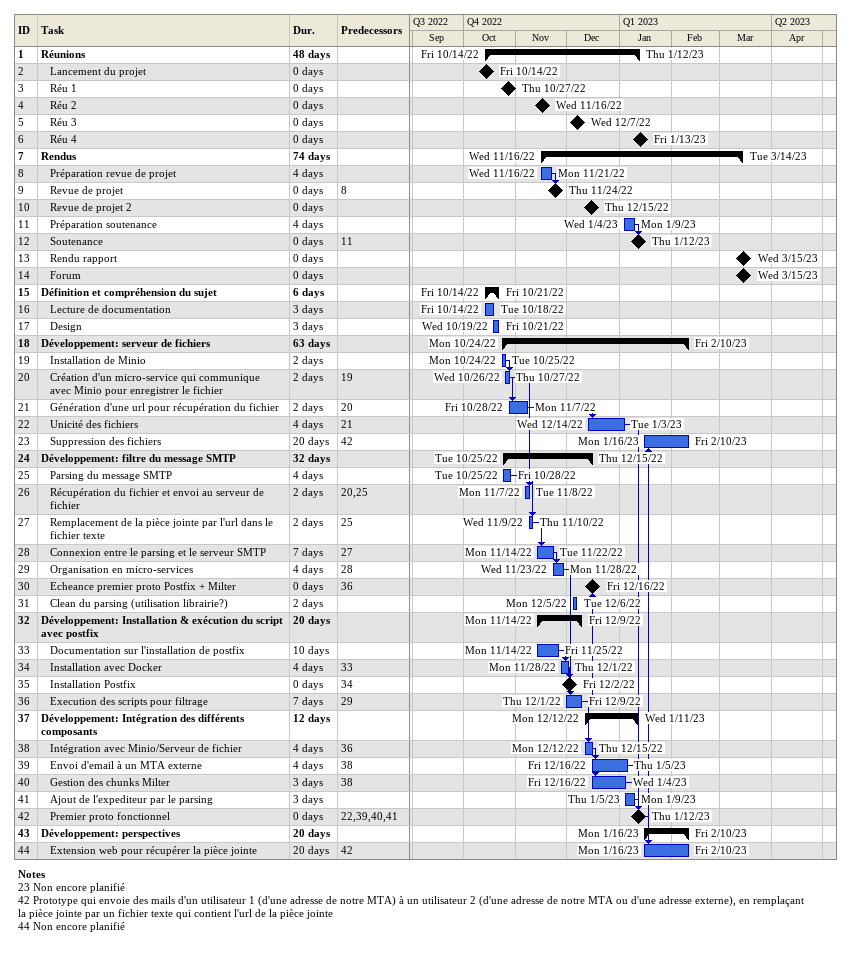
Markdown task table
| ID | Level | Task | Duration | Start | Finish | Predecessors |
|---|---|---|---|---|---|---|
| 1 | 1 | **Réunions** | 48d | 2022-10-14 | 2023-01-12 |  |
| 2 | 2 | Lancement du projet | 0d | 2022-10-14 | 2022-10-14 |  |
| 3 | 2 | Réu 1 | 0d | 2022-10-27 | 2022-10-27 |  |
| 4 | 2 | Réu 2 | 0d | 2022-11-16 | 2022-11-16 |  |
| 5 | 2 | Réu 3 | 0d | 2022-12-07 | 2022-12-07 |  |
| 6 | 2 | Réu 4 | 0d | 2023-01-13 | 2023-01-13 |  |
| 7 | 1 | **Rendus** | 74d | 2022-11-16 | 2023-03-14 |  |
| 8 | 2 | Préparation revue de projet | 4d | 2022-11-16 | 2022-11-21 |  |
| 9 | 2 | Revue de projet | 0d | 2022-11-24 | 2022-11-24 | 8 |
| 10 | 2 | Revue de projet 2 | 0d | 2022-12-15 | 2022-12-15 |  |
| 11 | 2 | Préparation soutenance | 4d | 2023-01-04 | 2023-01-09 |  |
| 12 | 2 | Soutenance | 0d | 2023-01-12 | 2023-01-12 | 11 |
| 13 | 2 | Rendu rapport | 0d | 2023-03-15 | 2023-03-15 |  |
| 14 | 2 | Forum | 0d | 2023-03-15 | 2023-03-15 |  |
| 15 | 1 | **Définition et compréhension du sujet** | 6d | 2022-10-14 | 2022-10-21 |  |
| 16 | 2 | Lecture de documentation | 3d | 2022-10-14 | 2022-10-18 |  |
| 17 | 2 | Design | 3d | 2022-10-19 | 2022-10-21 |  |
| 18 | 1 | **Développement: serveur de fichiers** | 63d | 2022-10-24 | 2023-02-10 |  |
| 19 | 2 | Installation de Minio | 2d | 2022-10-24 | 2022-10-25 |  |
| 20 | 2 | Création d'un micro-service qui communique avec Minio pour enregistrer le fichier | 2d | 2022-10-26 | 2022-10-27 | 19 |
| 21 | 2 | Génération d'une url pour récupération du fichier | 2d | 2022-10-28 | 2022-11-07 | 20 |
| 22 | 2 | Unicité des fichiers | 4d | 2022-12-14 | 2023-01-03 | 21 |
| 23 | 2 | Suppression des fichiers | 20d | 2023-01-16 | 2023-02-10 | 42 |
| 24 | 1 | **Développement: filtre du message SMTP** | 32d | 2022-10-25 | 2022-12-15 |  |
| 25 | 2 | Parsing du message SMTP | 4d | 2022-10-25 | 2022-10-28 |  |
| 26 | 2 | Récupération du fichier et envoi au serveur de fichier | 2d | 2022-11-07 | 2022-11-08 | 20, 25 |
| 27 | 2 | Remplacement de la pièce jointe par l'url dans le fichier texte | 2d | 2022-11-09 | 2022-11-10 | 25 |
| 28 | 2 | Connexion entre le parsing et le serveur SMTP | 7d | 2022-11-14 | 2022-11-22 | 27 |
| 29 | 2 | Organisation en micro-services | 4d | 2022-11-23 | 2022-11-28 | 28 |
| 30 | 2 | Echeance premier proto Postfix + Milter | 0d | 2022-12-16 | 2022-12-16 | 36 |
| 31 | 2 | Clean du parsing (utilisation librairie?) | 2d | 2022-12-05 | 2022-12-06 |  |
| 32 | 1 | **Développement: Installation & exécution du script avec postfix** | 20d | 2022-11-14 | 2022-12-09 |  |
| 33 | 2 | Documentation sur l'installation de postfix | 10d | 2022-11-14 | 2022-11-25 |  |
| 34 | 2 | Installation avec Docker | 4d | 2022-11-28 | 2022-12-01 | 33 |
| 35 | 2 | Installation Postfix | 0d | 2022-12-02 | 2022-12-02 | 34 |
| 36 | 2 | Execution des scripts pour filtrage | 7d | 2022-12-01 | 2022-12-09 | 29 |
| 37 | 1 | **Développement: Intégration des différents composants** | 12d | 2022-12-12 | 2023-01-11 |  |
| 38 | 2 | Intégration avec Minio/Serveur de fichier | 4d | 2022-12-12 | 2022-12-15 | 36 |
| 39 | 2 | Envoi d'email à un MTA externe | 4d | 2022-12-16 | 2023-01-05 | 38 |
| 40 | 2 | Gestion des chunks Milter | 3d | 2022-12-16 | 2023-01-04 | 38 |
| 41 | 2 | Ajout de l'expediteur par le parsing | 3d | 2023-01-05 | 2023-01-09 |  |
| 42 | 2 | Premier proto fonctionnel | 0d | 2023-01-12 | 2023-01-12 | 22, 39, 40, 41 |
| 43 | 1 | **Développement: perspectives** | 20d | 2023-01-16 | 2023-02-10 |  |
| 44 | 2 | Extension web pour récupérer la pièce jointe | 20d | 2023-01-16 | 2023-02-10 | 42 |

Notes
- 23: Non encore planifié
- 42: Prototype qui envoie des mails d'un utilisateur 1 (d'une adresse de notre MTA) à un utilisateur 2 (d'une adresse de notre MTA ou d'une adresse externe), en remplaçant la pièce jointe par un fichier texte qui contient l'url de la pièce jointe
- 44: Non encore planifié
